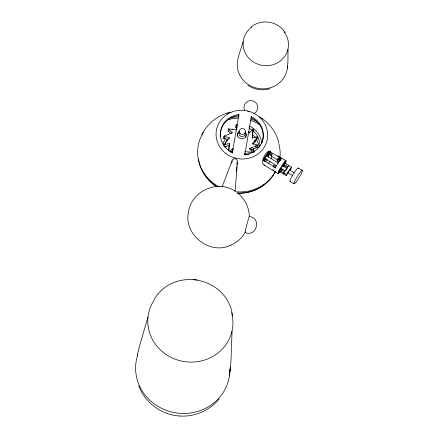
<?xml version="1.0" encoding="UTF-8"?>
<svg xmlns="http://www.w3.org/2000/svg" width="438" height="438" viewBox="0 0 438 438"><rect width="100%" height="100%" fill="white"/><g stroke="black" fill="none" stroke-linecap="round" stroke-linejoin="round"><path stroke-width="0.66" d="M288.001 49.259L287.919 61.906L287.339 68.257M271.122 158.726L271.478 156.005L268.713 154.302L268.861 153.377M278.01 160.215L271.615 156.273L271.593 154.778M268.538 155.003L268.713 154.302M237.38 162.575L235.151 190.809M252.036 149.199L251.74 151.285M232.069 331.298L230.957 361L230.021 371.002M259.761 146.631C260.309 140.603 257.517 134.559 252.95 130.672M252.688 132.287L252.567 133.727M252.923 131.427L253.027 130.19M228.641 150.464L228.68 150.026M228.658 150.322L229.397 143.505L224.037 144.825L223.906 145.613M229.397 143.505L228.767 150.918L228.877 149.593M229.271 145.011L229.353 144.053M231.779 163.259L232.135 160.883M252.189 138.167L252.381 135.906M252.496 134.554L252.846 130.792M252.77 133.19L252.715 131.997M252.31 138.244L253.12 129.09L249.184 133.037M236.816 166.927L236.389 171.745L236.449 171.105M229.403 376.056L230.519 366.918M227.979 139.508L223.599 138.37L223.938 136.273L232.359 132.648L228.379 128.898L228.039 130.995L231.056 133.836M229.178 138.594L229.331 137.674L223.938 136.273M237.27 125.416L236.17 124.682L235.83 126.779L236.208 128.049M232.802 151.882L232.206 150.677L232.545 148.581L229.621 151.345M232.293 153.059L232.359 152.67A21.517 20.258 9.2 0 1 220.653 131.017A21.517 20.258 9.2 0 1 238.94 114.493L238.765 115.544A21.517 20.258 9.2 0 0 220.259 136.716M244.76 154.992L251.368 116.623A21.517 20.258 9.2 0 1 263.074 138.277A21.517 20.258 9.2 0 1 244.787 154.795M251.368 116.623L251.198 117.669A21.517 20.258 9.2 0 1 261.557 143.79M249.348 149.101L249.414 148.706L257.834 145.082L257.495 147.179L250.777 150.075M252.95 130.135L253.12 129.09M252.403 143.943L257.736 136.53L252.376 137.85M253.169 144.337L257.396 138.627L257.736 136.53M269.047 152.227L269.228 151.137L281.459 158.676A7.566 1.024 -58.3 0 0 275.387 167.606L263.156 160.067A7.566 1.024 -58.3 0 1 269.228 151.137M280.605 160.461L278.108 158.923L277.095 161.211L278.431 162.033M278.021 159.448L278.108 158.923M278.239 172.118L278.99 172.583L279.263 170.902L285.33 161.972L284.58 161.507M285.33 161.972L285.056 163.653L284.558 163.341M278.88 171.11L286.211 175.633L286.381 174.581L291.44 167.141L284.109 162.624M287.766 167.792L287.936 166.741L283.266 163.861M291.44 167.141L291.27 168.192L289.688 170.513M237.44 162.263L236.723 164.803M232.304 153.048L238.94 114.493M270.377 152.216L269.901 154.231M287 168.559L282.4 165.575M279.915 158.31L279.767 158.961M223.046 144.239L223.955 141.321L225.417 138.676M137.351 355.141L139.667 345.505L147.973 317.024M279.663 159.229L279.745 158.742L279.439 159.744M225.203 143.954L226.134 141.441L227.65 139.049M238.529 56.19L243.161 41.785M285.352 170.869L280.774 168.269M270.153 152.687L270.312 152.167M279.723 158.589L279.887 158.069M235.441 191.417C218.08 179.022 191.264 191.023 188.46 211.937C183.511 234.642 209.528 255.261 230.492 245.34M222.088 186.741L232.03 161.184M289.611 170.338L289.638 170.037L294.456 173.01M251.85 149.139L251.16 150.552M285.456 170.606L286.983 168.4M268.576 154.587L268.691 154.444A7.566 1.024 -58.3 0 1 267.421 156.766M201.77 134.816C206.993 124.277 216.711 115.955 228.116 112.894M270.076 161.441L268.428 163.577M245.16 232.518C241.809 238.267 236.547 242.844 230.399 245.384M263.402 160.335L269.091 151.959L268.259 151.449M263.89 160.894L265.784 158.107M266.923 156.432L268.817 153.639L267.99 153.13M273.049 166.363L273.892 165.126L275.896 166.358M278.99 172.583L279.751 171.466M280.884 169.791L281.645 168.674M283.162 166.44L284.3 164.765M288.779 165.504L283.72 172.944L283.55 173.99L284.114 173.163M286.211 175.633L288.434 172.331M154.357 299.121C174.176 265.926 227.738 277.342 232.518 315.623M224.037 144.825L229.331 137.674M224.032 146.473L224.283 146.133M254.045 141.518L254.949 140.291M256.482 138.222L257.32 137.094M254.943 141.945L255.606 141.047M288.363 172.424L287.98 172.703L289.611 170.043M219.224 398.876C209.703 410.537 194.428 417.195 179.394 415.98M232.857 159.361L233.733 158.775L234.916 158.682A1.506 0.619 15.4 0 1 235.754 158.895L237.336 160.428A13.036 6.893 -11.9 0 1 236.936 162.263M230.552 152.243L232.206 150.677M250.892 27.282C260.977 18.325 278.349 21.062 285.176 32.702M247.278 154.45L246.484 154.877M223.599 138.37L224.798 137.855M224.727 137.882L225.017 137.762M250.678 148.164L251.456 147.83M255.239 146.199L255.644 146.024M255.787 145.964L256.63 145.602M255.65 147.973L256.006 147.82M224.092 136.207L224.776 135.911M231.472 133.026L232.107 132.758M223.752 138.304L224.431 138.008M249.665 148.597L250.301 148.329M256.996 145.443L257.681 145.148M256.657 147.54L257.341 147.245M269.835 88.755C262.471 90.994 254.144 89.67 247.848 85.235M227.026 113.174L230.853 112.21M224.294 146.779L229.058 145.602M255.973 138.977L257.396 138.627M225.548 146.467L226.052 146.347M228.379 128.898L237.007 129.708M228.039 130.995L229.364 131.121M244.765 151.647L253.394 152.457L249.414 148.706M244.426 153.743L249.069 154.181L248.598 154.138M231.921 129.232L232.835 129.319M248.937 152.035L249.852 152.123M193.24 279.428L197.215 279.887M179.542 415.996C161.512 414.961 144.896 402.637 138.627 385.719M246.211 232.945C256.663 236.159 261.147 218.918 250.448 216.635M247.618 111.345L247.815 111.372A1.506 0.389 15.1 0 1 248.236 111.46M264.744 165.175C258.321 164.201 267.339 147.622 270.81 151.767M274.155 170.223L272.65 169.621M252.441 143.68L257.834 145.082M256.296 146.867L257.495 147.179M249.019 111.734L249.348 111.882M287.99 172.725L292.83 175.704M249.468 126.029C255.973 129.248 260.955 135.703 261.738 143.002M248.904 127.912L252.512 130.305M248.57 131.728L249.824 132.468M298.349 168L302.335 170.464A7.884 1.068 -58.3 0 1 296.734 181.195A7.884 1.068 -58.3 0 1 295.431 179.783A7.884 1.068 -58.3 0 1 302.335 170.464M277.61 155.599L286.074 160.817M283.939 163.67L284.525 164.031M277.265 160.16L279.269 161.398M283.096 164.912L287.098 167.382M266.375 155.698L278.398 163.106M264.174 158.036L276.767 165.799M279.898 168.822L284.563 171.701M273.137 166.413L274.215 167.081M274.38 167.185L275.546 167.902M279.636 170.426L286.381 174.581M278.76 170.596L279.263 170.902M264.021 164.962L278.25 173.738M290.011 181.37L293.997 183.829M259.406 116.842C269.074 122.372 276.175 131.997 278.918 142.755M261.683 118.282L262.625 118.884M236.597 124.967L237.204 125.372M236.931 127.513L235.83 126.779L236.772 129.96M237.456 192.857C244.683 198.419 249.156 207.322 249.321 216.438M252.567 134.532L255.244 137.401M256.345 138.977L258.3 143.122L259.176 147.475M248.57 131.455L249.227 132.774M232.545 148.581L233.23 149.96M248.866 132.052L249.047 132.413M232.726 148.942L232.906 149.303M232.386 151.039L232.562 151.4M236.17 124.682L237.111 127.863M244.645 153.431L245.061 154.838M236.224 124.852L236.498 125.783M231.406 152.096L231.335 151.23M287.498 66.012A25.18 23.712 9.1 0 1 257.851 88.372A25.18 23.712 9.1 0 1 238.661 56.737M284.016 31.799A22.738 21.413 9.1 0 1 279.455 61.605A22.738 21.413 9.1 0 1 247.771 56.995A22.738 21.413 9.1 0 1 251.784 27.112M229.862 368.889A47.205 44.446 9.2 0 1 175.983 412.881A47.205 44.446 9.2 0 1 137.817 354.654M231.609 312.748A42.634 40.137 9.2 0 1 183.659 361.487A42.634 40.137 9.2 0 1 154.4 299.745M273.526 166.785A1.577 0.487 34.2 0 1 275.382 168.011M278.289 159.295A1.577 0.487 34.2 0 1 280.44 160.571M290.64 181.151A7.884 1.068 -58.3 0 1 293.17 174.286A7.884 1.068 -58.3 0 1 298.393 168.488M245.083 132.917A3.154 2.967 9.2 0 1 241.584 136.53A3.154 2.967 9.2 0 1 239.329 132.03M245.428 231.833A8.344 0.279 -75.4 0 1 246.797 224.984A8.344 0.279 -75.4 0 1 249.293 216.81M282.116 169.249A7.566 1.024 -58.3 0 1 278.207 172.846A7.566 1.024 -58.3 0 1 283.95 162.843A7.566 1.024 -58.3 0 1 285.324 163.67M284.393 165.482A7.566 1.024 -58.3 0 1 283.654 166.779M266.151 158.824A7.566 1.024 -58.3 0 1 264.273 161.512M278.376 159.213A2.338 0.723 34.2 0 1 278.387 158.085A2.338 0.723 34.2 0 1 280.993 159.492M269.392 152.709A9.045 4.583 -72.9 0 1 269.49 153.924M275.475 171.663A41.336 38.916 9.2 0 1 236.098 191.784M219.197 186.845A41.336 38.916 9.2 0 1 203.276 132.626M278.782 143.637A41.336 38.916 9.2 0 1 279.97 157.538M275.13 171.762A40.373 38.013 9.2 0 1 237.1 193.12M217.056 186.922A40.373 38.013 9.2 0 1 198.556 159.175M230.339 117.718A38.183 35.949 9.2 0 1 239.06 116.957M250.547 118.884A38.183 35.949 9.2 0 1 256.548 121.364M228.368 119.508A37.892 35.675 9.2 0 1 237.664 118.326M250.279 120.247A37.892 35.675 9.2 0 1 259.406 124.512M244.946 132.944A4.413 4.156 9.2 0 1 245.849 137.16M237.319 136.136A4.413 4.156 9.2 0 1 239.449 132.073M245.116 131.893A4.413 4.156 9.2 0 1 244.727 137.861A4.413 4.156 9.2 0 1 238.414 137.176A4.413 4.156 9.2 0 1 239.236 131.252M224.962 147.349A15.763 14.843 9.2 0 1 225.811 146.144M252.852 149.15A15.763 14.843 9.2 0 1 253.892 152.041M253.241 148.57A15.763 14.843 9.2 0 1 254.264 151.975M268.385 155.09A7.785 4.101 -71.8 0 1 268.193 156.481M268.33 156.459A6.679 3.843 -70.5 0 1 268.209 156.985M267.131 159.706A6.679 3.843 -70.5 0 1 265.576 161.775M263.999 184.699A39.458 37.153 9.2 0 1 238.256 193.142M216.865 186.703A39.458 37.153 9.2 0 1 206.763 177.532M205.592 175.934A39.458 37.153 9.2 0 1 203.205 172.014M231.883 160.735A13.397 6.948 30 0 1 233.038 159.498M234.91 190.76A6.904 5.431 12.1 0 1 234.954 191.149M244.689 110.557A6.904 6.898 -43.9 0 1 247.82 101.32A6.904 6.898 -43.9 0 1 257.062 104.436A6.904 6.898 -43.9 0 1 253.941 113.683M240.38 133.765A3.154 2.967 9.2 0 0 245.483 132.03A3.154 2.967 9.2 0 0 241.256 128.695A3.154 2.967 9.2 0 0 240.38 133.765M268.954 153.464A2.338 0.723 34.2 0 0 272.217 154.942A2.338 0.723 34.2 0 0 269.688 152.457A2.338 0.723 34.2 0 0 268.954 153.464M225.548 153.229A25.847 24.331 9.2 0 0 267.339 139.005A25.847 24.331 9.2 0 0 232.704 111.695A25.847 24.331 9.2 0 0 225.548 153.229"/></g></svg>
